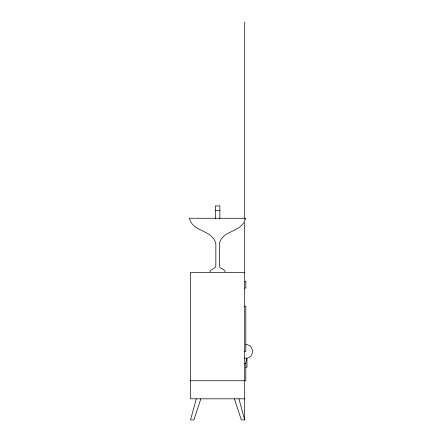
<?xml version="1.0" encoding="UTF-8"?>
<svg xmlns="http://www.w3.org/2000/svg" width="442" height="442" viewBox="0 0 442 442"><rect width="100%" height="100%" fill="white"/><g stroke="black" fill="none" stroke-linecap="round" stroke-linejoin="round"><path stroke-width="0.66" d="M244.697 358.191L246.956 358.191L245.829 362.324L245.829 380.761L190.53 380.761M196.32 398.817L190.53 419.9L193.916 419.9L200.834 398.817M245.266 219.74L245.829 218.26L189.403 218.26C192.745 232.332 212.503 229.569 215.845 243.641L215.845 265.648C215.795 269.15 210.768 268.526 209.983 271.813M243.785 222.553C237.989 232.481 222.193 230.984 219.381 243.641L219.381 265.648C219.431 269.15 224.459 268.526 225.249 271.813M247.581 357.959C255.028 356.318 253.448 344.307 245.829 344.649M215.359 210.359L219.873 210.359M244.697 272.427L190.53 272.427L190.53 398.817L244.697 398.817M244.697 288.073L245.829 288.073L245.829 281.305L244.697 281.305L244.697 419.9L241.315 419.9L234.393 398.817M244.697 306.278L245.829 306.278L245.829 351.423L244.697 351.423M244.697 363.633L245.829 363.633M245.829 367.219L246.956 367.219L246.956 358.191M238.907 398.817L244.697 419.9M244.697 22.1L244.697 218.237M244.697 219.619L244.697 281.084M219.873 218.464L219.873 205.917L215.359 205.917L215.359 218.464"/></g></svg>
